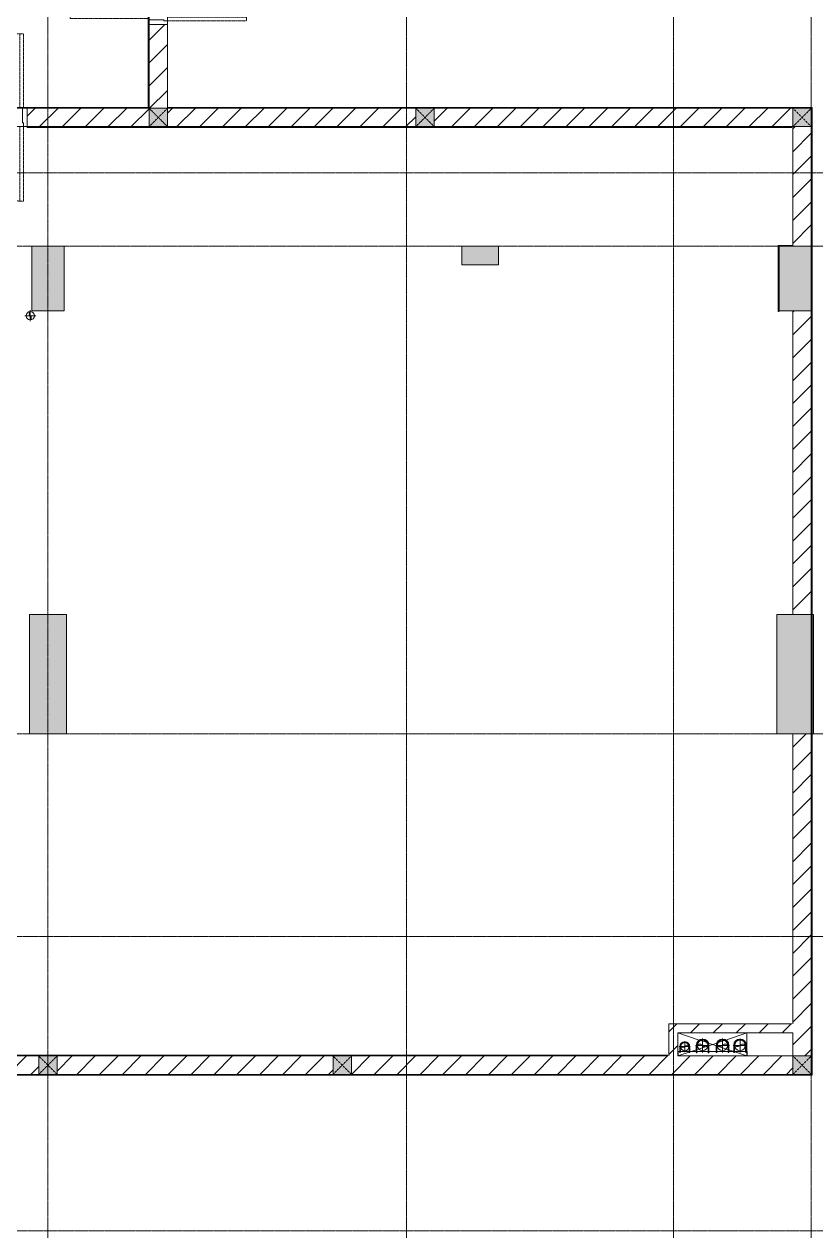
# Model space of a CAD drawing. Header units: millimetres. Extents: x 5359 to 218750, y -16347 to 109893.
# Drawn here: x 107894 to 116502, y 33837 to 46951 of the extents above; entities that cross this region are included whole.
import ezdxf

# ---------------------------------------------------------------- set-up
doc = ezdxf.new("R2010")
doc.units = ezdxf.units.MM
for name, pattern in [('Dash', [6, 3, -3]), ('Grid Line', [22.225, 12.7, -3.175, 3.175, -3.175]), ('IMPORT-CENTER _3_', [10.16, 6.35, -1.27, 1.27, -1.27]), ('NET VAN', [1.06, 0.53, -0.53])]:
    doc.linetypes.add(name, pattern=pattern)
for name, color, linetype, lineweight in [('0-1', 7, 'Continuous', 5), ('0-2', 9, 'Continuous', 9), ('A-DETL-GENF-2', 9, 'NET VAN', 9), ('A-DOOR', 31, 'Continuous', 9), ('A-DOOR-FRAM', 31, 'Continuous', 9), ('A-FLOR', 192, 'Continuous', 9), ('A-WALL', 113, 'Continuous', 9), ('A-WALL-3', 113, 'Continuous', 18), ('A-WALL-PATT-3', 111, 'Continuous', 9), ('G-IMPT', 8, 'Continuous', 9), ('G-IMPT-1', 8, 'IMPORT-CENTER _3_', 9), ('I-WALL-3', 2, 'Continuous', 18), ('M-EQPM', 50, 'Continuous', 9), ('S-COLS', 52, 'Continuous', 9), ('S-COLS-1', 253, 'Continuous', 5), ('S-COLS-2', 53, 'Continuous', 18), ('S-COLS-4', 52, 'Continuous', 18), ('S-COLS-5', 52, 'Dash', 9), ('S-COLS-HDLN', 52, 'Dash', 9), ('S-GRID-1', 1, 'Grid Line', 9)]:
    doc.layers.add(name, color=color, linetype=linetype, lineweight=lineweight)
pattern_1 = [(45, (0, 0), (-124.4508, 124.4508), [])]
pattern_2 = [(45, (0, 0), (-116.67262, 116.67262), [])]

# ---------------------------------------------------------------- blocks, each defined once
blk = doc.blocks.new('NCV_TKTC_KET CAU_rvt-1-TKCS_MB ĐỊNH VỊ CỔNG-HÀNG RÀO')
at = {"layer": 'S-COLS-1'}
for points in [[(107978, 43837), (108328, 43837), (108328, 44537), (107978, 44537)], [(112653, 44337), (113053, 44337), (113053, 44537), (112653, 44537)], [(116103, 43837), (116453, 43837), (116453, 44537), (116103, 44537)], [(107953, 39237), (108353, 39237), (108353, 40537), (107953, 40537)], [(116478, 39237), (116478, 40537), (116078, 40537), (116078, 39237)]]:
    blk.add_hatch(color=256, dxfattribs=at).paths.add_polyline_path(points)
at = {"layer": 'S-COLS-2'}
for p, q in [((108328, 44537), (107978, 44537)), ((107978, 44537), (107978, 43837)), ((108328, 43837), (108328, 44537)), ((112653, 44537), (112653, 44337)), ((113053, 44537), (112653, 44537)), ((113053, 44337), (113053, 44537)), ((116453, 44537), (116103, 44537)), ((116103, 44537), (116103, 43837)), ((116453, 43837), (116453, 44537)), ((112653, 44337), (113053, 44337)), ((107978, 43837), (108328, 43837)), ((116103, 43837), (116453, 43837)), ((108353, 40537), (107953, 40537)), ((107953, 40537), (107953, 39237)), ((108353, 39237), (108353, 40537)), ((116478, 40537), (116078, 40537)), ((116078, 40537), (116078, 39237)), ((116478, 39237), (116478, 40537)), ((107953, 39237), (108353, 39237)), ((116078, 39237), (116478, 39237))]:
    blk.add_line(p, q, dxfattribs=at)
blk = doc.blocks.new('FD_07 - FD_07-1700x2200-CỬA ĐI 2 CÁNH-910693-TKCS_MB ĐỊNH VỊ CỔNG-HÀNG RÀO')
at = {"layer": 'A-DETL-GENF-2'}
for p, q in [((-810, 910), (-810, 100)), ((-770, 910), (-810, 910)), ((-770, 100), (-770, 910)), ((770, 100), (770, 910)), ((770, 910), (810, 910)), ((810, 910), (810, 100)), ((-810, 100), (-770, 100)), ((810, 100), (770, 100)), ((-810, -910), (-810, -100)), ((-810, -100), (-770, -100)), ((-770, -100), (-770, -910)), ((810, -100), (770, -100)), ((770, -100), (770, -910)), ((810, -910), (810, -100)), ((-770, -910), (-810, -910)), ((770, -910), (810, -910))]:
    blk.add_line(p, q, dxfattribs=at)
for centre, start, end in [((-810, 100), 0, 87.1694), ((810, 100), 92.8306, 180), ((-810, -100), 272.8306, 360), ((810, -100), 180, 267.1694)]:
    blk.add_arc(centre, 810, start, end, dxfattribs=at)
at = {"layer": 'A-DOOR'}
for p, q in [((-810, 100), (810, 100)), ((800, -100), (-800, -100))]:
    blk.add_line(p, q, dxfattribs=at)
at = {"layer": 'A-DOOR-FRAM'}
for p, q in [((-810, 100), (-850, 100)), ((-850, 100), (-850, -100)), ((-810, 60), (-810, 100)), ((-800, 60), (-810, 60)), ((-800, -100), (-800, 60)), ((810, 60), (800, 60)), ((800, 60), (800, -100)), ((850, 100), (810, 100)), ((810, 100), (810, 60)), ((850, -100), (850, 100)), ((-850, -100), (-800, -100)), ((800, -100), (850, -100))]:
    blk.add_line(p, q, dxfattribs=at)
blk = doc.blocks.new('FD_07 - DIG_01-1800x2200-CỬA ĐI 2 CÁNH 2-2150809-TKCS_MB ĐỊNH VỊ CỔNG-HÀNG RÀO')
at = {"layer": 'A-DETL-GENF-2'}
for p, q in [((-835, 960), (-835, 100)), ((-795, 960), (-835, 960)), ((-795, 100), (-795, 960)), ((795, 100), (795, 960)), ((795, 960), (835, 960)), ((835, 960), (835, 100)), ((-835, 100), (-795, 100)), ((835, 100), (795, 100)), ((-860, -960), (-860, -100)), ((-860, -100), (-820, -100)), ((-820, -100), (-820, -960)), ((860, -100), (820, -100)), ((820, -100), (820, -960)), ((860, -960), (860, -100)), ((-820, -960), (-860, -960)), ((820, -960), (860, -960))]:
    blk.add_line(p, q, dxfattribs=at)
for centre, start, end in [((-835, 100), 0, 87.3341), ((835, 100), 92.6659, 180), ((-860, -100), 272.6659, 360), ((860, -100), 180, 267.3341)]:
    blk.add_arc(centre, 860, start, end, dxfattribs=at)
at = {"layer": 'A-DOOR'}
for p, q in [((850, 100), (-850, 100)), ((-860, -100), (860, -100))]:
    blk.add_line(p, q, dxfattribs=at)
at = {"layer": 'A-DOOR-FRAM'}
for p, q in [((-900, 100), (-850, 100)), ((-900, -100), (-900, 100)), ((-850, 100), (-850, -60)), ((850, 100), (900, 100)), ((850, -60), (850, 100)), ((900, 100), (900, -100)), ((-860, -100), (-900, -100)), ((-850, -60), (-860, -60)), ((-860, -60), (-860, -100)), ((860, -60), (850, -60)), ((860, -100), (860, -60)), ((900, -100), (860, -100))]:
    blk.add_line(p, q, dxfattribs=at)
blk = doc.blocks.new('TKTC_XREF_251221_MB TANG 1 - TKTC_XREF_260130_MB TANG 1_dwg_$cc-4202114-TKCS_MB ĐỊNH VỊ CỔNG-HÀNG RÀO')
at = {"layer": 'G-IMPT'}
blk.add_circle((0, 0), 0.5, dxfattribs=at)
for centre, radius, start, end in [((0, 0), 0.5, 90, 270), ((0.19, 0.25), 0.313, 126.8699, 233.1301), ((-0.19, -0.25), 0.313, 306.8699, 53.1301)]:
    blk.add_arc(centre, radius, start, end, dxfattribs=at)
at = {"layer": 'G-IMPT-1'}
for p, q in [((-0.67, 0), (0.67, 0)), ((0, -0.67), (0, 0.67))]:
    blk.add_line(p, q, dxfattribs=at)
blk = doc.blocks.new('TKTC_XREF_251221_MB TANG 1 - TKTC_XREF_260130_MB TANG 1_dwg_CUM U_DN100-4202115-TKCS_MB ĐỊNH VỊ CỔNG-HÀNG RÀO')
at = {"layer": 'G-IMPT'}
blk.add_hatch(color=256, dxfattribs=at).paths.add_polyline_path([(0, -61), (0, -57), (15, -55), (28, -49), (40, -40), (49, -28), (55, -15), (57, 0), (55, 15), (49, 28), (40, 40), (28, 49), (15, 55), (0, 57), (0, 61), (16, 59), (38, 47), (43, 43), (53, 30), (59, 16), (61, 0), (59, -16), (53, -30), (43, -43), (30, -53), (16, -59)])
for p, q in [((-79, 67), (-79, 63)), ((-77, 67), (-77, 63)), ((-75, 67), (-75, 63)), ((-73, 69), (-73, 61)), ((-67, 68), (-72, 68)), ((-67, 62), (-72, 62)), ((-65, 69), (0, 69)), ((-79, -63), (-79, -67)), ((-77, -63), (-77, -67)), ((-75, -63), (-75, -67)), ((-73, -61), (-73, -69)), ((-67, -62), (-72, -62)), ((-67, -68), (-72, -68)), ((-65, -69), (0, -69))]:
    blk.add_line(p, q, dxfattribs=at)
at = {"layer": 'G-IMPT', "flags": 128}
for points in [[(-73, 68), (-78, 68), (-78, 62), (-73, 62)], [(-72, 59), (-67, 59), (-67, 71), (-72, 71)], [(-67, 71), (-67, 73), (-65, 73), (-65, 57), (-67, 57), (-67, 59)], [(-65, 61), (0, 61), (0, 57)], [(-73, -62), (-78, -62), (-78, -68), (-73, -68)], [(-72, -71), (-67, -71), (-67, -59), (-72, -59)], [(-67, -59), (-67, -57), (-65, -57), (-65, -73), (-67, -73), (-67, -71)], [(-65, -61), (0, -61), (0, -57)]]:
    blk.add_lwpolyline(points, dxfattribs=at)
at = {"layer": 'G-IMPT'}
for centre, radius, start, end in [((-78, 67), 0.96, 90, 180), ((-78, 63), 0.96, 180, 270), ((-71, 69), 1.56, 112.6199, 247.3801), ((-68, 65), 4.8, 143.1301, 216.8699), ((-71, 61), 1.56, 112.6199, 247.3801), ((0, 0), 69, 270, 90), ((0, 0), 61, 270, 90), ((0, 0), 57, 270, 90), ((-78, -63), 0.96, 90, 180), ((-78, -67), 0.96, 180, 270), ((-71, -61), 1.56, 112.6199, 247.3801), ((-68, -65), 4.8, 143.1301, 216.8699), ((-71, -69), 1.56, 112.6199, 247.3801)]:
    blk.add_arc(centre, radius, start, end, dxfattribs=at)
blk = doc.blocks.new('TKTC_XREF_251221_MB TANG 1 - TKTC_XREF_260130_MB TANG 1_dwg_$cc-4202117-TKCS_MB ĐỊNH VỊ CỔNG-HÀNG RÀO')
at = {"layer": 'G-IMPT'}
blk.add_circle((0, 0), 0.5, dxfattribs=at)
for centre, radius, start, end in [((0, 0), 0.5, 90, 270), ((0.19, 0.25), 0.313, 126.8699, 233.1301), ((-0.19, -0.25), 0.313, 306.8699, 53.1301)]:
    blk.add_arc(centre, radius, start, end, dxfattribs=at)
at = {"layer": 'G-IMPT-1'}
for p, q in [((-0.67, 0), (0.67, 0)), ((0, -0.67), (0, 0.67))]:
    blk.add_line(p, q, dxfattribs=at)
blk = doc.blocks.new('TKTC_XREF_251221_MB TANG 1 - TKTC_XREF_260130_MB TANG 1_dwg_$cc-V88-TKCS_MB ĐỊNH VỊ CỔNG-HÀNG RÀO')
at = {"layer": 'G-IMPT'}
blk.add_circle((0, 0), 0.5, dxfattribs=at)
for centre, radius, start, end in [((0, 0), 0.5, 90, 270), ((0.19, 0.25), 0.313, 126.8699, 233.1301), ((-0.19, -0.25), 0.313, 306.8699, 53.1301)]:
    blk.add_arc(centre, radius, start, end, dxfattribs=at)
at = {"layer": 'G-IMPT-1'}
for p, q in [((-0.67, 0), (0.67, 0)), ((0, -0.67), (0, 0.67))]:
    blk.add_line(p, q, dxfattribs=at)
blk = doc.blocks.new('TKTC_XREF_251221_MB TANG 1 - TKTC_XREF_260130_MB TANG 1_dwg_CUM U_DN100-4202112-TKCS_MB ĐỊNH VỊ CỔNG-HÀNG RÀO')
at = {"layer": 'G-IMPT'}
blk.add_hatch(color=256, dxfattribs=at).paths.add_polyline_path([(0, 61), (0, 57), (15, 55), (28, 49), (40, 40), (49, 28), (55, 15), (57, 0), (55, -15), (49, -29), (40, -40), (28, -49), (15, -55), (0, -57), (0, -61), (16, -59), (30, -53), (43, -43), (53, -31), (59, -16), (61, 0), (59, 16), (53, 30), (43, 43), (30, 53), (16, 59)])
for p, q in [((-79, 67), (-79, 63)), ((-77, 67), (-77, 63)), ((-75, 67), (-75, 63)), ((-73, 69), (-73, 61)), ((-67, 68), (-72, 68)), ((-67, 62), (-72, 62)), ((-65, 69), (0, 69)), ((-79, -63), (-79, -67)), ((-77, -63), (-77, -67)), ((-75, -63), (-75, -67)), ((-73, -61), (-73, -69)), ((-67, -62), (-72, -62)), ((-67, -68), (-72, -68)), ((-65, -69), (0, -69))]:
    blk.add_line(p, q, dxfattribs=at)
at = {"layer": 'G-IMPT', "flags": 128}
for points in [[(-73, 68), (-78, 68), (-78, 62), (-73, 62)], [(-72, 59), (-67, 59), (-67, 71), (-72, 71)], [(-67, 71), (-67, 73), (-65, 73), (-65, 57), (-67, 57), (-67, 59)], [(-65, 61), (0, 61), (0, 57)], [(-73, -62), (-78, -62), (-78, -68), (-73, -68)], [(-72, -71), (-67, -71), (-67, -59), (-72, -59)], [(-67, -59), (-67, -57), (-65, -57), (-65, -73), (-67, -73), (-67, -71)], [(-65, -61), (0, -61), (0, -57)]]:
    blk.add_lwpolyline(points, dxfattribs=at)
at = {"layer": 'G-IMPT'}
for centre, radius, start, end in [((-78, 67), 0.96, 90, 180), ((-78, 63), 0.96, 180, 270), ((-71, 69), 1.56, 112.6199, 247.3801), ((-68, 65), 4.8, 143.1301, 216.8699), ((-71, 61), 1.56, 112.6199, 247.3801), ((0, 0), 69, 270, 90), ((0, 0), 61, 270, 90), ((0, 0), 57, 270, 90), ((-78, -63), 0.96, 90, 180), ((-78, -67), 0.96, 180, 270), ((-71, -61), 1.56, 112.6199, 247.3801), ((-68, -65), 4.8, 143.1301, 216.8699), ((-71, -69), 1.56, 112.6199, 247.3801)]:
    blk.add_arc(centre, radius, start, end, dxfattribs=at)
blk = doc.blocks.new('TKTC_XREF_251221_MB TANG 1 - TKTC_XREF_260130_MB TANG 1_dwg_$cc-V186-TKCS_MB ĐỊNH VỊ CỔNG-HÀNG RÀO')
at = {"layer": 'G-IMPT'}
blk.add_circle((0, 0), 0.5, dxfattribs=at)
for centre, radius, start, end in [((0, 0), 0.5, 90, 270), ((0.19, 0.25), 0.313, 126.8699, 233.1301), ((-0.19, -0.25), 0.313, 306.8699, 53.1301)]:
    blk.add_arc(centre, radius, start, end, dxfattribs=at)
at = {"layer": 'G-IMPT-1'}
for p, q in [((-0.67, 0), (0.67, 0)), ((0, -0.67), (0, 0.67))]:
    blk.add_line(p, q, dxfattribs=at)
blk = doc.blocks.new('TKTC_XREF_251221_MB TANG 1 - TKTC_XREF_260130_MB TANG 1_dwg-4202109-TKCS_MB ĐỊNH VỊ CỔNG-HÀNG RÀO')
at = {"layer": 'G-IMPT', "flags": 128}
blk.add_lwpolyline([(-88148, -365610), (-88147, -365560), (-87397, -365560), (-87398, -365609)], dxfattribs=at)
for name, p, xscale, yscale, zscale, rotation in [('TKTC_XREF_251221_MB TANG 1 - TKTC_XREF_260130_MB TANG 1_dwg_$cc-4202114-TKCS_MB ĐỊNH VỊ CỔNG-HÀNG RÀO', (-95191, -357565), 90.00000000005114, 90.00000000005114, 90.00000000005114, 0.304717521727566), ('TKTC_XREF_251221_MB TANG 1 - TKTC_XREF_260130_MB TANG 1_dwg_$cc-4202117-TKCS_MB ĐỊNH VỊ CỔNG-HÀNG RÀO', (-88075, -365507), 90.0000000000512, 90.0000000000512, 90.0000000000512, 270.3740267799376), ('TKTC_XREF_251221_MB TANG 1 - TKTC_XREF_260130_MB TANG 1_dwg_CUM U_DN100-4202112-TKCS_MB ĐỊNH VỊ CỔNG-HÀNG RÀO', (-87881, -365495), 0.9974999999999965, 0.9974999999999965, 0.9974999999999965, 90.00099133865194), ('TKTC_XREF_251221_MB TANG 1 - TKTC_XREF_260130_MB TANG 1_dwg_$cc-4202114-TKCS_MB ĐỊNH VỊ CỔNG-HÀNG RÀO', (-87665, -365494), 113.7150000000093, 113.7150000000093, 113.7150000000093, 269.9990086637467), ('TKTC_XREF_251221_MB TANG 1 - TKTC_XREF_260130_MB TANG 1_dwg_CUM U_DN100-4202112-TKCS_MB ĐỊNH VỊ CỔNG-HÀNG RÀO', (-87664, -365494), 0.9975000000000006, 0.9975000000000006, 0.9975000000000006, 90.00099133829464), ('TKTC_XREF_251221_MB TANG 1 - TKTC_XREF_260130_MB TANG 1_dwg_$cc-V186-TKCS_MB ĐỊNH VỊ CỔNG-HÀNG RÀO', (-87474, -365494), 113.7150000000093, 113.7150000000093, 113.7150000000093, 269.9990086637467), ('TKTC_XREF_251221_MB TANG 1 - TKTC_XREF_260130_MB TANG 1_dwg_CUM U_DN100-4202112-TKCS_MB ĐỊNH VỊ CỔNG-HÀNG RÀO', (-87474, -365494), 0.9975000000000006, 0.9975000000000006, 0.9975000000000006, 90.00099133829464)]:
    blk.add_blockref(name, p, dxfattribs=dict(xscale=xscale, yscale=yscale, zscale=zscale, rotation=rotation))
at = {"extrusion": (0, 0, -1)}
for name, p, xscale, yscale, zscale, rotation in [('TKTC_XREF_251221_MB TANG 1 - TKTC_XREF_260130_MB TANG 1_dwg_CUM U_DN100-4202115-TKCS_MB ĐỊNH VỊ CỔNG-HÀNG RÀO', (88075, -365509), 0.7894736842105242, 0.7894736842105242, -0.7894736842105241, 89.62597321846799), ('TKTC_XREF_251221_MB TANG 1 - TKTC_XREF_260130_MB TANG 1_dwg_$cc-V88-TKCS_MB ĐỊNH VỊ CỔNG-HÀNG RÀO', (87881, -365495), 113.7150000000092, 113.7150000000092, -113.7150000000092, 269.9990086637472)]:
    blk.add_blockref(name, p, dxfattribs=dict(at, xscale=xscale, yscale=yscale, zscale=zscale, rotation=rotation))
blk = doc.blocks.new('TKTC_XREF_251221_MB TANG 1 - TKTC_XREF_251221_MB TANG 1-2038492-TKCS_MB ĐỊNH VỊ CỔNG-HÀNG RÀO')
blk.add_blockref('TKTC_XREF_251221_MB TANG 1 - TKTC_XREF_260130_MB TANG 1_dwg-4202109-TKCS_MB ĐỊNH VỊ CỔNG-HÀNG RÀO', (169499, 384110))
blk = doc.blocks.new('G1_SOF - BO TRU - 200x200-3050151-TKCS_MB ĐỊNH VỊ CỔNG-HÀNG RÀO')
at = {"layer": 'S-COLS-HDLN'}
for p, q in [((-100, 100), (100, -100)), ((100, 100), (-100, -100))]:
    blk.add_line(p, q, dxfattribs=at)

msp = doc.modelspace()

# ---------------------------------------------------------------- hatches: boundary and pattern name
at = {"layer": 'A-WALL-PATT-3'}
h = msp.add_hatch(dxfattribs=at)
h.set_pattern_fill('FP_1', color=256, style=0, pattern_type=2)
h.set_pattern_definition(pattern_1)
h.paths.add_polyline_path([(109452.6, 46036.9), (109452.6, 46948.6), (109252.6, 46948.6), (109252.6, 46036.9)])
h.paths.add_polyline_path([(109412.6, 48748.6), (109452.6, 48748.6), (109452.6, 50361.9), (109252.6, 50361.9), (109252.6, 48748.6)])
h = msp.add_hatch(dxfattribs=at)
h.set_pattern_fill('FP_1', color=256, style=0, pattern_type=2)
h.set_pattern_definition(pattern_1)
h.paths.add_polyline_path([(114297.8, 45836.9), (116252.6, 45836.9), (116252.6, 46036.9), (112352.6, 46036.9), (112352.6, 45836.9)])
h.paths.add_polyline_path([(109252.6, 45836.9), (109252.6, 46036.9), (107927.6, 46036.9), (107927.6, 45836.9)])
h.paths.add_polyline_path([(109452.6, 45836.9), (112152.6, 45836.9), (112152.6, 46036.9), (109452.6, 46036.9)])
h.paths.add_polyline_path([(106227.6, 45836.9), (106227.6, 46036.9), (105027.6, 46036.9), (105027.6, 45836.9)])
h = msp.add_hatch(dxfattribs=at)
h.set_pattern_fill('FP_32', color=256, style=0, pattern_type=2)
h.set_pattern_definition(pattern_2)
h.paths.add_polyline_path([(114297.8, 46036.9), (116452.6, 46036.9), (116452.6, 46046.9), (109452.6, 46046.9), (109452.6, 46036.9), (112152.6, 46036.9)])
h = msp.add_hatch(dxfattribs=at)
h.set_pattern_fill('FP_32', color=256, style=0, pattern_type=2)
h.set_pattern_definition(pattern_2)
h.paths.add_polyline_path([(116462.6, 35537.4), (116462.6, 46046.9), (116452.6, 46046.9), (116452.6, 35537.4)])
h = msp.add_hatch(dxfattribs=at)
h.set_pattern_fill('FP_32', color=256, style=0, pattern_type=2)
h.set_pattern_definition(pattern_2)
h.paths.add_polyline_path([(116252.6, 45826.9), (116252.6, 45836.9), (107927.6, 45836.9), (107927.6, 45826.9), (116242.6, 45826.9)])
h.paths.add_polyline_path([(106217.6, 45826.9), (106227.6, 45826.9), (106227.6, 45836.9), (105027.6, 45836.9), (105027.6, 45826.9), (105037.6, 45826.9)])
h = msp.add_hatch(dxfattribs=at)
h.set_pattern_fill('FP_1', color=256, style=0, pattern_type=2)
h.set_pattern_definition(pattern_1)
h.paths.add_polyline_path([(116452.6, 44536.9), (116452.6, 45836.9), (116252.6, 45836.9), (116252.6, 44536.9)])
h = msp.add_hatch(dxfattribs=at)
h.set_pattern_fill('FP_32', color=256, style=0, pattern_type=2)
h.set_pattern_definition(pattern_2)
h.paths.add_polyline_path([(116102.5, 43826.9), (116102.5, 44536.9), (116092.5, 44536.9), (116092.5, 43826.9)])
h = msp.add_hatch(dxfattribs=at)
h.set_pattern_fill('FP_32', color=256, style=0, pattern_type=2)
h.set_pattern_definition(pattern_2)
h.paths.add_polyline_path([(116252.6, 44537), (116252.6, 44547), (116092.6, 44547), (116092.6, 44537), (116242.6, 44537)])
h = msp.add_hatch(dxfattribs=at)
h.set_pattern_fill('FP_1', color=256, style=0, pattern_type=2)
h.set_pattern_definition(pattern_1)
h.paths.add_polyline_path([(116252.6, 40535.7), (116452.6, 40535.7), (116452.6, 43837), (116252.6, 43837), (116252.6, 42827.8)])
h = msp.add_hatch(dxfattribs=at)
h.set_pattern_fill('FP_1', color=256, style=0, pattern_type=2)
h.set_pattern_definition(pattern_1)
h.paths.add_polyline_path([(116452.6, 35737.4), (116452.6, 39236.9), (116252.6, 39236.9), (116252.6, 35737.4)])
h = msp.add_hatch(dxfattribs=at)
h.set_pattern_fill('FP_1', color=256, style=0, pattern_type=2)
h.set_pattern_definition(pattern_1)
h.paths.add_polyline_path([(114902.6, 35737.4), (115002.6, 35737.4), (115002.6, 36087.8), (114902.6, 36087.8), (114902.6, 35924)])
h = msp.add_hatch(dxfattribs=at)
h.set_pattern_fill('FP_1', color=256, style=0, pattern_type=2)
h.set_pattern_definition(pattern_1)
h.paths.add_polyline_path([(116252.6, 35987.8), (116252.6, 36087.8), (115002.6, 36087.8), (115002.6, 35987.8), (115508.2, 35987.8)])
h = msp.add_hatch(dxfattribs=at)
h.set_pattern_fill('FP_1', color=256, style=0, pattern_type=2)
h.set_pattern_definition(pattern_1)
h.paths.add_polyline_path([(116113.4, 35537.4), (116252.6, 35537.4), (116252.6, 35737.4), (111452.6, 35737.4), (111452.6, 35537.4), (115508.2, 35537.4)])
h.paths.add_polyline_path([(108052.6, 35537.4), (108052.6, 35737.4), (104412.6, 35737.4), (104412.6, 35537.4), (107035.2, 35537.4)])
h.paths.add_polyline_path([(104212.6, 35537.4), (104212.6, 35737.4), (100052.6, 35737.4), (100052.6, 35537.4), (102193.5, 35537.4)])
h.paths.add_polyline_path([(108252.6, 35537.4), (111252.6, 35537.4), (111252.6, 35737.4), (108252.6, 35737.4)])
h.paths.add_polyline_path([(99852.6, 35537.4), (99852.6, 35737.4), (95052.4, 35737.4), (95052.4, 35537.4), (99772.6, 35537.4)])
h.paths.add_polyline_path([(94852.4, 35537.4), (94852.4, 35737.4), (94702.4, 35737.4), (94702.4, 35537.4)])
h.paths.add_polyline_path([(91852.6, 35537.4), (93612.4, 35537.4), (93612.4, 35737.4), (91852.6, 35737.4)])
h = msp.add_hatch(dxfattribs=at)
h.set_pattern_fill('FP_32', color=256, style=0, pattern_type=2)
h.set_pattern_definition(pattern_2)
h.paths.add_polyline_path([(114297.8, 35737.4), (114892.6, 35737.4), (114892.6, 35747.4), (100052.6, 35747.4), (100052.6, 35737.4), (111876.9, 35737.4)])
h = msp.add_hatch(dxfattribs=at)
h.set_pattern_fill('FP_32', color=256, style=0, pattern_type=2)
h.set_pattern_definition(pattern_2)
h.paths.add_polyline_path([(115508.2, 35527.4), (116462.6, 35527.4), (116462.6, 35537.4), (104422.6, 35537.4), (104422.6, 35527.4), (114903, 35527.4)])
at = {"layer": 'S-COLS-1'}
for points in [[(109252.6, 45836.9), (109452.6, 45836.9), (109452.6, 46036.9), (109252.6, 46036.9)], [(112152.6, 45836.9), (112352.6, 45836.9), (112352.6, 46036.9), (112152.6, 46036.9)], [(116252.6, 45836.9), (116452.6, 45836.9), (116452.6, 46036.9), (116252.6, 46036.9)], [(108052.6, 35537.4), (108252.6, 35537.4), (108252.6, 35737.4), (108052.6, 35737.4)], [(111252.6, 35537.4), (111452.6, 35537.4), (111452.6, 35737.4), (111252.6, 35737.4)], [(116252.6, 35537.4), (116452.6, 35537.4), (116452.6, 35737.4), (116252.6, 35737.4)]]:
    msp.add_hatch(color=256, dxfattribs=at).paths.add_polyline_path(points)

# ---------------------------------------------------------------- linework, layer by layer
at = {"layer": '0-2'}
for p, q in [((115245.3, 35906.7), (115002.6, 35987.8)), ((115752.6, 35987.8), (115512.2, 35907.5)), ((115434.7, 35881.7), (115002.6, 35737.4)), ((115251.1, 35904.8), (115245.3, 35906.7)), ((115318.8, 35882.2), (115251.1, 35904.8)), ((115752.6, 35737.4), (115324.5, 35880.3)), ((115439.4, 35883.2), (115436.1, 35882.1)), ((115506.5, 35905.6), (115440.5, 35883.6)), ((115512.2, 35907.5), (115509.4, 35906.6))]:
    msp.add_line(p, q, dxfattribs=at)
at = {"layer": 'A-FLOR'}
msp.add_line((115752.6, 35987.8), (115752.6, 35737.4), dxfattribs=at)
at = {"layer": 'A-WALL'}
for p, q in [((109242.6, 46948.6), (109242.6, 48748.6)), ((109252.6, 45836.9), (109252.6, 46948.6)), ((109452.6, 46948.6), (109452.6, 45836.9)), ((106227.6, 46046.9), (107927.6, 46046.9)), ((109242.6, 46036.9), (107927.6, 46036.9)), ((112152.6, 46036.9), (109452.6, 46036.9)), ((109452.6, 46036.9), (112152.6, 46036.9)), ((112152.6, 45836.9), (112152.6, 46036.9)), ((112352.6, 46036.9), (112352.6, 45836.9)), ((116252.6, 45836.9), (116252.6, 46036.9)), ((107927.6, 45836.9), (109252.6, 45836.9)), ((109452.6, 45836.9), (112152.6, 45836.9)), ((116452.6, 45836.9), (112352.6, 45836.9)), ((116242.6, 44537), (116252.6, 44537)), ((116252.6, 44537), (116252.6, 44547)), ((116242.6, 36087.8), (115002.6, 36087.8)), ((108052.6, 35537.4), (108052.6, 35737.4)), ((108252.6, 35737.4), (108252.6, 35537.4)), ((111252.6, 35537.4), (111252.6, 35737.4)), ((114892.6, 35737.4), (111452.6, 35737.4)), ((111452.6, 35737.4), (111452.6, 35537.4)), ((116252.6, 35537.4), (116252.6, 35737.4)), ((116252.6, 35737.4), (116452.6, 35737.4)), ((104422.6, 35537.4), (108052.6, 35537.4))]:
    msp.add_line(p, q, dxfattribs=at)
at = {"layer": 'A-WALL-3'}
for p, q in [((109242.6, 46948.6), (109242.6, 46046.9)), ((109252.6, 46948.6), (109242.6, 46948.6)), ((109242.6, 46046.9), (107927.6, 46046.9)), ((107927.6, 46046.9), (107927.6, 46036.9)), ((109242.6, 46036.9), (109452.6, 46036.9)), ((109242.6, 46036.9), (109252.6, 46036.9)), ((116252.6, 46036.9), (112352.6, 46036.9)), ((116252.6, 45826.9), (116252.6, 44547)), ((116252.6, 44536.9), (116452.6, 44536.9)), ((116252.6, 43837), (116252.6, 40535.7)), ((116452.6, 43837), (116252.6, 43837)), ((116252.6, 40535.7), (116452.6, 40535.7)), ((116252.6, 39236.9), (116252.6, 36087.8)), ((116452.6, 39236.9), (116252.6, 39236.9)), ((115002.6, 36087.8), (114902.6, 36087.8)), ((114902.6, 36087.8), (114902.6, 35737.4)), ((115002.6, 35737.4), (115002.6, 35987.8)), ((115002.6, 35987.8), (116252.6, 35987.8)), ((116252.6, 35987.8), (116252.6, 35737.4)), ((116252.6, 35737.4), (115002.6, 35737.4))]:
    msp.add_line(p, q, dxfattribs=at)
at = {"layer": 'I-WALL-3'}
for p, q in [((116462.6, 46046.9), (109452.6, 46046.9)), ((112152.6, 46036.9), (116452.6, 46036.9)), ((116452.6, 46036.9), (116452.6, 35537.4)), ((116462.6, 35527.4), (116462.6, 46046.9)), ((107927.6, 45836.9), (107927.6, 45826.9)), ((107927.6, 45826.9), (116242.6, 45826.9)), ((109452.6, 45836.9), (109252.6, 45836.9)), ((112352.6, 45836.9), (112152.6, 45836.9)), ((116252.6, 45826.9), (116252.6, 45836.9)), ((116092.5, 44536.9), (116092.5, 43826.9)), ((116102.5, 44536.9), (116092.5, 44536.9)), ((116252.6, 44547), (116092.6, 44547)), ((116092.6, 44547), (116092.6, 44537)), ((116092.6, 44537), (116242.6, 44537)), ((116102.5, 43836.9), (116102.5, 44536.9)), ((116092.5, 43826.9), (116102.5, 43826.9)), ((100052.6, 35737.4), (111452.6, 35737.4)), ((114892.6, 35747.4), (100062.6, 35747.4)), ((104422.6, 35527.4), (116462.6, 35527.4)), ((116452.6, 35537.4), (108052.6, 35537.4))]:
    msp.add_line(p, q, dxfattribs=at)
at = {"layer": 'S-COLS'}
for p, q in [((109252.6, 46036.9), (109252.6, 45836.9)), ((109452.6, 45836.9), (109452.6, 46036.9)), ((112152.6, 46036.9), (112152.6, 45836.9)), ((112352.6, 45836.9), (112352.6, 46036.9)), ((116252.6, 46036.9), (116252.6, 45836.9)), ((116252.6, 45836.9), (116452.6, 45836.9)), ((108052.6, 35737.4), (108052.6, 35537.4)), ((108252.6, 35537.4), (108252.6, 35737.4)), ((111252.6, 35737.4), (111252.6, 35537.4)), ((111452.6, 35537.4), (111452.6, 35737.4)), ((116452.6, 35737.4), (116252.6, 35737.4)), ((116252.6, 35737.4), (116252.6, 35537.4))]:
    msp.add_line(p, q, dxfattribs=at)
at = {"layer": 'S-COLS-4'}
for p, q in [((109452.6, 46036.9), (109252.6, 46036.9)), ((112352.6, 46036.9), (112152.6, 46036.9)), ((116452.6, 46036.9), (116252.6, 46036.9)), ((116452.6, 45836.9), (116452.6, 46036.9)), ((109252.6, 45836.9), (109452.6, 45836.9)), ((112152.6, 45836.9), (112352.6, 45836.9)), ((108252.6, 35737.4), (108052.6, 35737.4)), ((111452.6, 35737.4), (111252.6, 35737.4)), ((116452.6, 35537.4), (116452.6, 35737.4)), ((108052.6, 35537.4), (108252.6, 35537.4)), ((111252.6, 35537.4), (111452.6, 35537.4)), ((116252.6, 35537.4), (116452.6, 35537.4))]:
    msp.add_line(p, q, dxfattribs=at)
at = {"layer": 'S-GRID-1'}
for p, q in [((108152.6, 13102.5), (108152.6, 80482.7)), ((112052.6, 13102.5), (112052.6, 80482.7)), ((114952.6, 13102.5), (114952.6, 80482.7)), ((116452.6, 13102.5), (116452.6, 80482.7)), ((132680.6, 45336.9), (27631.1, 45336.9)), ((135474.6, 44536.9), (24837.1, 44536.9)), ((135474.6, 39236.9), (24837.1, 39236.9)), ((135474.6, 37036.9), (24837.1, 37036.9)), ((132680.6, 33836.9), (27631.1, 33836.9))]:
    msp.add_line(p, q, dxfattribs=at)

# ---------------------------------------------------------------- block references
at = {"layer": '0-1'}
msp.add_blockref('NCV_TKTC_KET CAU_rvt-1-TKCS_MB ĐỊNH VỊ CỔNG-HÀNG RÀO', (0, 0), dxfattribs=at)
at = {"layer": 'A-DOOR'}
for name, p, rotation in [('FD_07 - DIG_01-1800x2200-CỬA ĐI 2 CÁNH 2-2150809-TKCS_MB ĐỊNH VỊ CỔNG-HÀNG RÀO', (109352.6, 47848.6), 90.00000000000007), ('FD_07 - FD_07-1700x2200-CỬA ĐI 2 CÁNH-910693-TKCS_MB ĐỊNH VỊ CỔNG-HÀNG RÀO', (107077.6, 45936.9), 180)]:
    msp.add_blockref(name, p, dxfattribs=dict(at, rotation=rotation))
at = {"layer": 'M-EQPM'}
msp.add_blockref('TKTC_XREF_251221_MB TANG 1 - TKTC_XREF_251221_MB TANG 1-2038492-TKCS_MB ĐỊNH VỊ CỔNG-HÀNG RÀO', (33652.6, 17236.9), dxfattribs=at)
at = {"layer": 'S-COLS-5'}
for p in [(109352.6, 45936.9), (112252.6, 45936.9), (116352.6, 45936.9), (108152.6, 35637.4), (111352.6, 35637.4), (116352.6, 35637.4)]:
    msp.add_blockref('G1_SOF - BO TRU - 200x200-3050151-TKCS_MB ĐỊNH VỊ CỔNG-HÀNG RÀO', p, dxfattribs=at)

doc.saveas('drawing.dxf')
